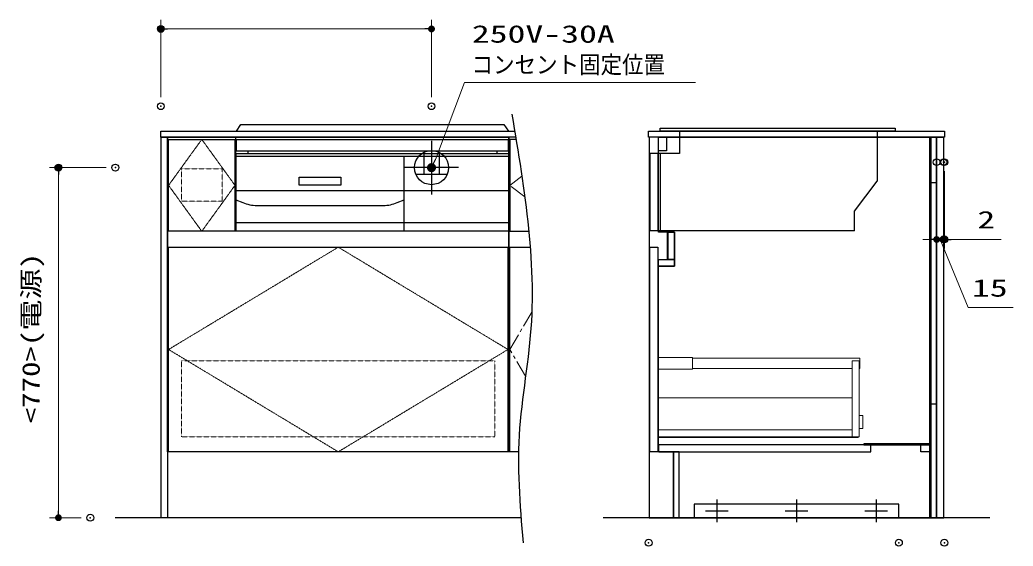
# Model space of a CAD drawing. Units: millimetres, scale not verified. Extents: x -9797 to 9797, y -4555 to 4555.
# Drawn here: x -4316 to -2133, y -363 to 795 of the extents above; entities that cross this region are included whole.
import ezdxf
from ezdxf.enums import TextEntityAlignment as Align

# ---------------------------------------------------------------- set-up
doc = ezdxf.new("R2010")
doc.units = ezdxf.units.MM
doc.header["$LTSCALE"] = 30
doc.header["$PDMODE"] = 32
doc.header["$PDSIZE"] = 15
for name, pattern in [('USER1', [0.375, 0.25, -0.125]), ('USER3', [2, 1.25, -0.25, 0.25, -0.25]), ('USER7', [1.125, 0.75, -0.125, 0.125, -0.125])]:
    doc.linetypes.add(name, pattern=pattern)
for name, color, linetype, lineweight in [('0-0_KABE', 4, 'Continuous', 25), ('0-1_0', 7, 'Continuous', 25), ('0-2_細線ﾚｲﾔｰ', 91, 'Continuous', 5), ('0-3_寸法ﾚｲﾔｰ', 30, 'Continuous', 13), ('0-4_DEFPOINTS', 7, 'Continuous', 25), ('0-5_1', 7, 'Continuous', 25)]:
    doc.layers.add(name, color=color, linetype=linetype, lineweight=lineweight)
doc.styles.add('ＭＳ ゴシック', font='')
doc.styles.get('ＭＳ ゴシック').set_extended_font_data('MS Gothic')

# ---------------------------------------------------------------- blocks, each defined once
blk = doc.blocks.new('_DOT')
at = {"layer": '0-1_0', "color": 30}
blk.add_line((-15, 0), (-30, 0), dxfattribs=at)
for points in [[(0, 0), (-15, 0), (-14.88, 1.88)], [(0, 0), (-14.88, -1.88), (-15, 0)], [(0, 0), (-14.88, 1.88), (-14.53, 3.73)], [(0, 0), (-14.53, -3.73), (-14.88, -1.88)], [(0, 0), (-14.53, 3.73), (-13.95, 5.52)], [(0, 0), (-13.95, -5.52), (-14.53, -3.73)], [(0, 0), (-13.95, 5.52), (-13.14, 7.23)], [(0, 0), (-13.14, -7.23), (-13.95, -5.52)], [(0, 0), (-13.14, 7.23), (-12.14, 8.82)], [(0, 0), (-12.14, -8.82), (-13.14, -7.23)], [(0, 0), (-12.14, 8.82), (-10.93, 10.27)], [(0, 0), (-10.93, -10.27), (-12.14, -8.82)], [(0, 0), (-10.93, 10.27), (-9.56, 11.56)], [(0, 0), (-9.56, -11.56), (-10.93, -10.27)], [(0, 0), (-9.56, 11.56), (-8.04, 12.66)], [(0, 0), (-8.04, -12.66), (-9.56, -11.56)], [(0, 0), (-8.04, 12.66), (-6.39, 13.57)], [(0, 0), (-6.39, -13.57), (-8.04, -12.66)], [(0, 0), (-6.39, 13.57), (-4.64, 14.27)], [(0, 0), (-4.64, -14.27), (-6.39, -13.57)], [(0, 0), (-4.64, 14.27), (-2.81, 14.73)], [(0, 0), (-2.81, -14.73), (-4.64, -14.27)], [(0, 0), (-2.81, 14.73), (-0.94, 14.97)], [(0, 0), (-0.94, -14.97), (-2.81, -14.73)], [(0, 0), (-0.94, 14.97), (0.94, 14.97)], [(0, 0), (0.94, -14.97), (-0.94, -14.97)], [(0, 0), (0.94, 14.97), (2.81, 14.73)], [(0, 0), (2.81, 14.73), (4.64, 14.27)], [(0, 0), (4.64, 14.27), (6.39, 13.57)], [(0, 0), (6.39, 13.57), (8.04, 12.66)], [(0, 0), (8.04, 12.66), (9.56, 11.56)], [(0, 0), (9.56, 11.56), (10.93, 10.27)], [(0, 0), (10.93, 10.27), (12.14, 8.82)], [(0, 0), (12.14, 8.82), (13.14, 7.23)], [(0, 0), (13.14, 7.23), (13.95, 5.52)], [(0, 0), (13.95, 5.52), (14.53, 3.73)], [(0, 0), (14.53, 3.73), (14.88, 1.88)], [(0, 0), (14.88, 1.88), (15, 0)], [(0, 0), (2.81, -14.73), (0.94, -14.97)], [(0, 0), (4.64, -14.27), (2.81, -14.73)], [(0, 0), (6.39, -13.57), (4.64, -14.27)], [(0, 0), (8.04, -12.66), (6.39, -13.57)], [(0, 0), (9.56, -11.56), (8.04, -12.66)], [(0, 0), (10.93, -10.27), (9.56, -11.56)], [(0, 0), (12.14, -8.82), (10.93, -10.27)], [(0, 0), (13.14, -7.23), (12.14, -8.82)], [(0, 0), (13.95, -5.52), (13.14, -7.23)], [(0, 0), (14.53, -3.73), (13.95, -5.52)], [(0, 0), (14.88, -1.88), (14.53, -3.73)], [(0, 0), (15, 0), (14.88, -1.88)]]:
    blk.add_solid(points, dxfattribs=at)
blk = doc.blocks.new('A$C5C1B3A85')
at = {"layer": '0-1_0', "color": 1, "lineweight": 30}
for p, q in [((0, 1773.4), (0, -1773.4)), ((-496.2, 1009.7), (-496.2, -426.1)), ((496.2, 1009.7), (496.2, -426.1)), ((1773.4, 0), (-1773.4, 0)), ((-1041.2, -426.1), (1041.2, -426.1))]:
    blk.add_line(p, q, dxfattribs=at)
blk.add_circle((0, 0), 1125, dxfattribs=at)
blk = doc.blocks.new('A$C66026BD6')
at = {"layer": '0-2_細線ﾚｲﾔｰ'}
for points in [[(0, 5460), (2280, 5460), (2280, 6225), (0, 6225)], [(12810, 990), (13260, 990), (13260, 6000), (12810, 6000)], [(0, 990), (12810, 990), (12810, 1440), (0, 1440)]]:
    blk.add_lwpolyline(points, close=True, dxfattribs=at)
for points in [[(13260, 5497.5), (13311, 5497.5), (13311, 6187.5), (2280, 6187.5), (2280, 5497.5), (12810, 5497.5)], [(12810, 3552), (0, 3552), (0, 945), (13200, 945), (13200, 990)], [(13260, 1539), (13500, 1539), (13500, 2391), (13260, 2391)]]:
    blk.add_lwpolyline(points, dxfattribs=at)
blk = doc.blocks.new('A$C6603637F')
at = {"layer": '0-1_0'}
for points in [[(0, 0), (0, -25110), (-16980, -25110), (-16980, -20760), (-18330, -20760), (-18330, -8520), (-17280, -8520), (-17280, -6270), (-18330, -6270), (-18330, 0)], [(-18330, 0), (-17820, 0), (-17820, -900), (-18330, -900)], [(-450, 0), (-375, 0), (-375, -25110), (-450, -25110)], [(-15, 0), (-375, 0), (-375, -3000), (-15, -3000)], [(-17748, -6270), (-17730, -6270), (-17730, -8070), (-17748, -8070)], [(-17730, -6270), (-17280, -6270), (-17280, -8070), (-17730, -8070)], [(-18915, -7260), (-18375, -7260), (-18375, -20760), (-18915, -20760)], [(-18330, -8070), (-17280, -8070), (-17280, -8520), (-18330, -8520)], [(-15, -17610), (-375, -17610), (-375, -25110), (-15, -25110)], [(-450, -20235), (-4800, -20235), (-4800, -20310), (-450, -20310)], [(-18330, -20760), (-4350, -20760), (-4350, -20310), (-18330, -20310)], [(-1050, -20310), (-450, -20310), (-450, -20760), (-1050, -20760)]]:
    blk.add_lwpolyline(points, close=True, dxfattribs=at)
at = {"layer": '0-5_1'}
blk.add_lwpolyline([(-17340, -20760), (-17364, -20760), (-17364, -25110), (-17340, -25110)], close=True, dxfattribs=at)
at = {"layer": '0-2_細線ﾚｲﾔｰ'}
blk.add_blockref('A$C66026BD6', (-18375, -20760), dxfattribs=at)
blk = doc.blocks.new('A$C5C52CC60')
at = {"layer": '0-1_0'}
blk.add_lwpolyline([(0, 300), (13500, 300), (13500, 1200), (0, 1200)], close=True, dxfattribs=at)
at = {"layer": '0-5_1'}
for p, q in [((1500, 1500), (1500, 0)), ((6750, 1500), (6750, 0)), ((12000, 1500), (12000, 0)), ((750, 750), (2250, 750)), ((6000, 750), (7500, 750)), ((11250, 750), (12750, 750))]:
    blk.add_line(p, q, dxfattribs=at)
blk = doc.blocks.new('A$C660A6056')
at = {"layer": '0-1_0'}
for p, q in [((15074.9, 0), (15074.9, -3285)), ((74.9, -1470), (74.9, -6570)), ((614.9, -1470), (614.9, -6570)), ((764.9, -1470), (764.9, -6570)), ((13574.9, -6570), (74.9, -6570))]:
    blk.add_line(p, q, dxfattribs=at)
for points in [[(2024.9, 0), (2024.9, -1470), (74.9, -1470)], [(13574.9, -6570), (13574.9, -5272.6), (15074.9, -3285)]]:
    blk.add_lwpolyline(points, dxfattribs=at)
blk.add_lwpolyline([(16244.9, 0), (764.9, 0), (764.9, 210), (16244.9, 210)], close=True, dxfattribs=at)
blk = doc.blocks.new('A$C660A66E9')
at = {"layer": '0-1_0'}
for points in [[(0, 20760), (22500, 20760), (22500, 0), (0, 0)], [(4440, 14550), (60, 14550), (60, 20610), (4440, 20610)], [(60, 0), (60, 13500), (22440, 13500), (22440, 0)]]:
    blk.add_lwpolyline(points, close=True, dxfattribs=at)
at = {"layer": '0-2_細線ﾚｲﾔｰ', "linetype": 'USER7', "lineweight": 9}
blk.add_lwpolyline([(2250, 20610), (60, 17580), (2250, 14550), (4440, 17580)], close=True, dxfattribs=at)
at = {"layer": '0-2_細線ﾚｲﾔｰ', "linetype": 'USER1', "lineweight": 9}
for points in [[(915, 16530), (3585, 16530), (3585, 18660), (915, 18660)], [(915, 990), (21585, 990), (21585, 6000), (915, 6000)]]:
    blk.add_lwpolyline(points, close=True, dxfattribs=at)
at = {"layer": '0-2_細線ﾚｲﾔｰ', "linetype": 'USER3', "lineweight": 9}
blk.add_lwpolyline([(11250, 13500), (60, 6750), (11250, 0), (22440, 6750)], close=True, dxfattribs=at)
at = {"layer": '0-5_1'}
for p, q in [((4500, 14550), (4500, 20760)), ((22500, 14550), (60, 14550))]:
    blk.add_line(p, q, dxfattribs=at)
blk = doc.blocks.new('A$C660A62C6')
at = {"layer": '0-1_0'}
for p, q in [((-9000, -1470), (-9000, -6570)), ((-8205, -1314), (-8205, -1470)), ((8205, -1314), (8205, -1470)), ((9000, -1470), (9000, -6570)), ((-9000, -3900), (9000, -3900))]:
    blk.add_line(p, q, dxfattribs=at)
for points in [[(-8955, -534), (8955, -534), (8955, -1314), (-8955, -1314)], [(-4829.3, -3022.4), (-2070.7, -3022.4), (-2070.7, -3551.2), (-4829.3, -3551.2)]]:
    blk.add_lwpolyline(points, close=True, dxfattribs=at)
at = {"layer": '0-5_1'}
for p, q in [((-8970, 0), (8970, 0)), ((-9000, -1470), (9000, -1470)), ((-9000, -1650), (9000, -1650)), ((2100, -6568.4), (2100, -1648.4)), ((-9000, -4518.5), (-8543.1, -4708.9)), ((1643.1, -4708.9), (2100, -4518.5)), ((-7620, -4893.5), (720, -4893.5)), ((-9000, -6030), (9000, -6030)), ((-9000, -6570), (9000, -6570))]:
    blk.add_line(p, q, dxfattribs=at)
blk.add_lwpolyline([(-8970, 0), (-8670, 450), (8670, 450), (8970, 0)], dxfattribs=at)
for centre, start, end in [((-7620, -2493.5), 247.38014, 270), ((720, -2493.5), 270, 292.61986)]:
    blk.add_arc(centre, 2400, start, end, dxfattribs=at)

msp = doc.modelspace()

# ---------------------------------------------------------------- linework, layer by layer
at = {"layer": '0-0_KABE'}
for p, q in [((-3214.53, -300.14), (-4106.91, -300.14)), ((-2183.92, -300.14), (-3033.92, -300.14))]:
    msp.add_line(p, q, dxfattribs=at)
at = {"layer": '0-1_0'}
for p, q in [((-3239.2, -155.14), (-3239.2, 294.86)), ((-3239.2, 294.86), (-3194.26, 294.86))]:
    msp.add_line(p, q, dxfattribs=at)
for points in [[(-3234.75, 587.26), (-3232.09, 571.54), (-3229.44, 555.82), (-3226.8, 540.1), (-3224.19, 524.37), (-3221.61, 508.65), (-3219.08, 492.93), (-3216.59, 477.21), (-3214.17, 461.49), (-3211.81, 445.77), (-3209.53, 430.06), (-3207.33, 414.34), (-3205.23, 398.63), (-3203.22, 382.91), (-3201.33, 367.2), (-3199.55, 351.49), (-3197.9, 335.78), (-3196.39, 320.08), (-3195.02, 304.37), (-3193.8, 288.67), (-3192.74, 272.97), (-3191.85, 257.28), (-3191.13, 241.58), (-3190.6, 225.89), (-3190.27, 210.2), (-3190.14, 194.52), (-3190.22, 178.83), (-3190.52, 163.16), (-3191.04, 147.48), (-3191.8, 131.81), (-3192.81, 116.14), (-3194.06, 100.47), (-3195.55, 84.81), (-3197.22, 69.15), (-3199.04, 53.49), (-3200.98, 37.84), (-3202.99, 22.18), (-3205.05, 6.52), (-3207.11, -9.14), (-3209.14, -24.81)], [(-3226.24, 536.86), (-4006.2, 536.86), (-4006.2, 549.86), (-3228.42, 549.86)], [(-3225.43, 531.86), (-3239.2, 531.86), (-3239.2, 329.86), (-3197.31, 329.86)], [(-3209.14, -24.81), (-3211.1, -40.48), (-3212.96, -56.15), (-3214.67, -71.83), (-3216.2, -87.52), (-3217.52, -103.21), (-3218.58, -118.91), (-3219.36, -134.62), (-3219.86, -150.34), (-3220.11, -166.07), (-3220.11, -181.81), (-3219.9, -197.55), (-3219.48, -213.3), (-3218.89, -229.05), (-3218.14, -244.81), (-3217.25, -260.57), (-3216.24, -276.34), (-3215.13, -292.11), (-3213.94, -307.88), (-3212.69, -323.66), (-3211.4, -339.43), (-3210.09, -355.21)]]:
    msp.add_lwpolyline(points, dxfattribs=at)
for points in [[(-2933.92, 549.86), (-2283.92, 549.86), (-2283.92, 536.86), (-2933.92, 536.86)], [(-4005.18, 536.86), (-3991.18, 536.86), (-3991.18, -300.14), (-4005.18, -300.14)], [(-2932.92, -300.14), (-2284.92, -300.14), (-2284.92, 536.86), (-2932.92, 536.86)], [(-2300.92, 536.86), (-2285.92, 536.86), (-2285.92, -300.14), (-2300.92, -300.14)]]:
    msp.add_lwpolyline(points, close=True, dxfattribs=at)
at = {"layer": '0-2_細線ﾚｲﾔｰ', "linetype": 'USER3', "lineweight": 9}
for points in [[(-3206.14, 405.53), (-3239.2, 430.86), (-3212.6, 451.07)], [(-3204.45, 11.07), (-3239.2, 69.86), (-3190.88, 151.61)]]:
    msp.add_lwpolyline(points, dxfattribs=at)
at = {"layer": '0-3_寸法ﾚｲﾔｰ'}
for p, q in [((-4006.2, 624.86), (-4006.2, 794.86)), ((-3411.2, 624.86), (-3411.2, 794.86)), ((-3426.2, 774.86), (-3991.2, 774.86)), ((-4126.2, 469.86), (-4251.2, 469.86)), ((-2300.92, 461.86), (-2300.92, 291.86)), ((-2285.92, 461.86), (-2285.92, 291.86)), ((-2285.92, 461.86), (-2285.92, 291.86)), ((-2283.92, 461.86), (-2283.92, 291.86)), ((-4231.2, -285.14), (-4231.2, 454.86)), ((-2315.92, 311.86), (-2330.92, 311.86)), ((-2300.92, 311.86), (-2315.92, 311.86)), ((-2300.92, 311.86), (-2285.92, 311.86)), ((-2285.92, 311.86), (-2283.92, 311.86)), ((-2283.92, 311.86), (-2159.09, 311.86)), ((-2270.92, 311.86), (-2255.92, 311.86)), ((-2268.92, 311.86), (-2253.92, 311.86)), ((-4181.2, -300.14), (-4251.2, -300.14))]:
    msp.add_line(p, q, dxfattribs=at)
for points in [[(-2830.8, 657.16), (-3338.52, 657.16), (-3402.33, 487.79)], [(-2132.77, 161.86), (-2231.82, 161.86), (-2293.42, 311.86)]]:
    msp.add_lwpolyline(points, dxfattribs=at)
at = {"layer": '0-4_DEFPOINTS'}
for p in [(-4006.2, 774.86), (-4006.2, 604.86), (-3411.2, 604.86), (-2300.92, 481.86), (-2285.92, 481.86), (-2283.92, 481.86), (-4231.2, 469.86), (-4106.2, 469.86), (-2285.92, 311.86), (-2283.92, 311.86), (-4161.2, -300.14), (-2933.92, -355.14), (-2383.92, -355.14), (-2283.92, -355.14), (-2283.92, -355.14)]:
    msp.add_point(p, dxfattribs=at)
at = {"layer": '0-5_1'}
msp.add_line((-3241.21, 327.86), (-3241.21, 536.86), dxfattribs=at)
msp.add_lwpolyline([(-3219.96, -155.14), (-3241.2, -155.14), (-3241.2, 536.86)], dxfattribs=at)

# ---------------------------------------------------------------- block references
at = {"layer": '0-1_0', "xscale": 0.03333333, "yscale": 0.03333333}
for name, p in [('A$C660A62C6', (-3541.18, 549.86)), ('A$C660A6056', (-2933.92, 549.86)), ('A$C660A66E9', (-3991.18, -155.14)), ('A$C5C1B3A85', (-3411.2, 469.86)), ('A$C5C52CC60', (-2833.92, -310.14))]:
    msp.add_blockref(name, p, dxfattribs=at)
at = {"layer": '0-3_寸法ﾚｲﾔｰ'}
for p, xscale, yscale, rotation in [((-4006.2, 774.86), 0.5, 0.5, 180), ((-3411.2, 469.86), 0.6666667, 0.6666667, 243.67154), ((-4231.2, 469.86), 0.5, 0.5, 90), ((-2285.92, 311.86), 0.5, 0.5, 180), ((-2283.92, 311.86), 0.5, 0.5, 180), ((-4231.2, -300.14), 0.5, 0.5, 270)]:
    msp.add_blockref('_DOT', p, dxfattribs=dict(at, xscale=xscale, yscale=yscale, rotation=rotation))
at = {"layer": '0-3_寸法ﾚｲﾔｰ', "xscale": 0.5, "yscale": 0.5}
for p in [(-3411.2, 774.86), (-2300.92, 311.86), (-2285.92, 311.86)]:
    msp.add_blockref('_DOT', p, dxfattribs=at)
at = {"layer": '0-5_1', "xscale": 0.03333333, "yscale": 0.03333333}
msp.add_blockref('A$C6603637F', (-2300.92, 536.86), dxfattribs=at)

# ---------------------------------------------------------------- texts
at = {"layer": '0-3_寸法ﾚｲﾔｰ', "color": 7, "style": 'ＭＳ ゴシック'}
for s, width, p in [('250V-30A', 1.5, (-3322.58, 733.06)), ('コンセント固定位置', 0.9, (-3323.09, 665.67))]:
    msp.add_text(s, height=38.48, dxfattribs=dict(at, width=width)).set_placement(p, align=Align.BOTTOM_LEFT)
at = {"layer": '0-3_寸法ﾚｲﾔｰ', "style": 'ＭＳ ゴシック', "width": 1.5}
for s, p in [('2', (-2211.47, 324.46)), ('15', (-2223.25, 174.46))]:
    msp.add_text(s, height=38.49, dxfattribs=at).set_placement(p, align=Align.BOTTOM_LEFT)
at = {"layer": '0-3_寸法ﾚｲﾔｰ', "style": 'ＭＳ ゴシック', "width": 1.3}
msp.add_text('<770>(電源)', height=38.48, rotation=90, dxfattribs=at).set_placement((-4260.94, -92.66), align=Align.BOTTOM_LEFT)

doc.saveas('drawing.dxf')
